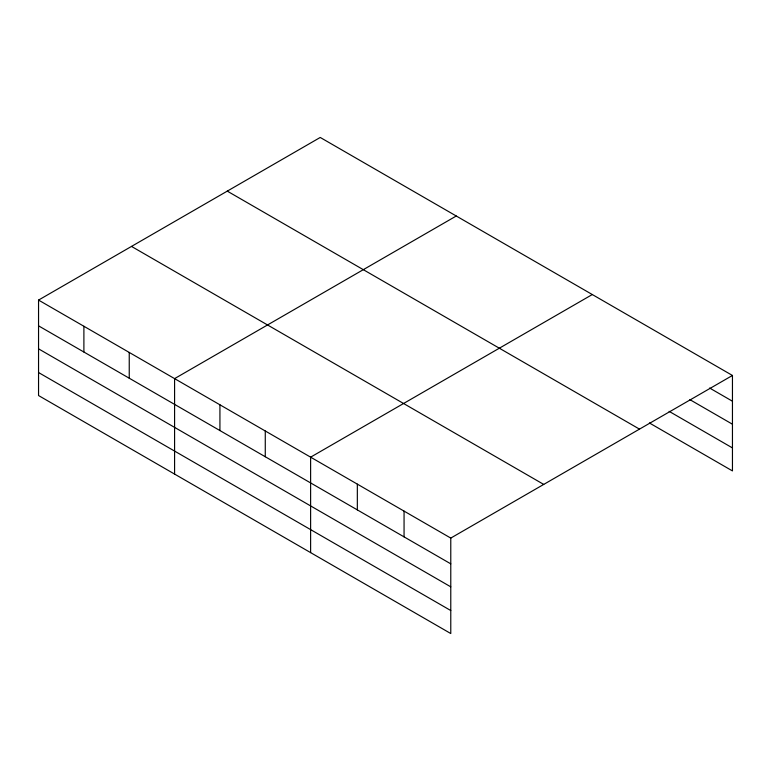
<?xml version="1.0" encoding="UTF-8"?>
<svg xmlns="http://www.w3.org/2000/svg" width="771" height="771" viewBox="0 0 771 771"><rect width="100%" height="100%" fill="white"/><g stroke="black" fill="none" stroke-linecap="round" stroke-linejoin="round"><path stroke-width="1.16" d="M38.55 300.083L450.775 538.081L450.775 633.54L38.55 395.542L38.55 300.083L320.225 137.46L732.45 375.458L732.45 470.917L649.394 422.961M456.259 216.005L174.583 378.628L174.583 474.078M592.292 294.541L310.617 457.164L310.617 552.614M450.775 538.081L732.45 375.458M709.609 388.025L732.45 401.219M689.881 399.638L732.45 424.214M669.122 411.348L732.45 447.912M227.272 191.131L639.496 429.129M131.504 246.421L543.728 484.419M38.55 325.844L450.775 563.842M38.55 348.839L450.775 586.837M38.55 372.538L450.775 610.536M404.062 511.115L404.062 536.867M357.339 484.14L357.339 509.891M265.272 430.989L265.272 456.74M219.928 404.804L219.928 430.555M129.239 352.443L129.239 378.195M83.894 326.268L83.894 352.019"/></g></svg>
